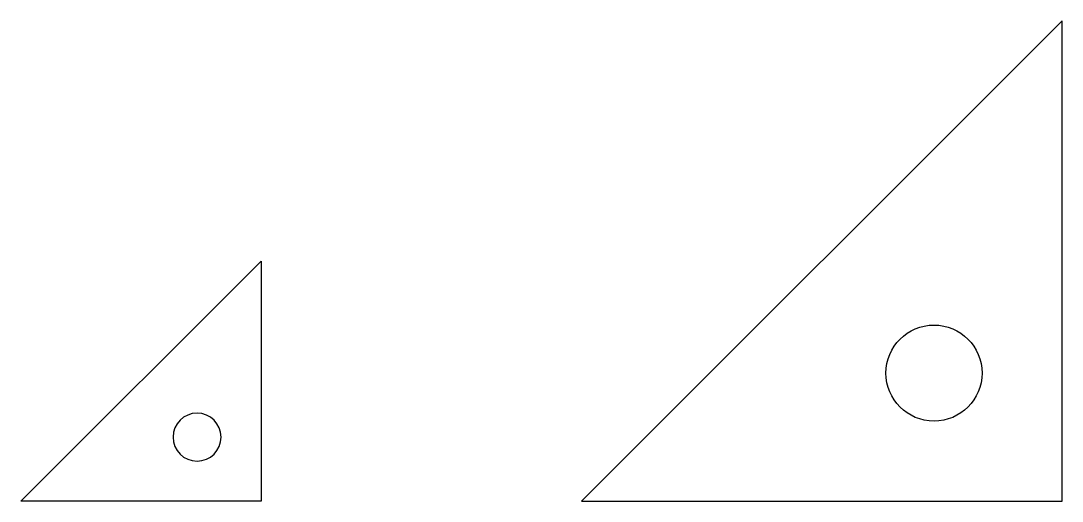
# Model space of a CAD drawing. Header units: metres. Extents: x -30 to 100, y 0 to 60.
import ezdxf

# ---------------------------------------------------------------- set-up
doc = ezdxf.new("R2010")
doc.units = ezdxf.units.M

# ---------------------------------------------------------------- blocks, each defined once
blk = doc.blocks.new('PART', base_point=(10, 10))
blk.add_lwpolyline([(10, 10), (40, 10), (10, 40)], close=True)
blk.add_circle((18, 18), 3)

msp = doc.modelspace()

# ---------------------------------------------------------------- block references
at = {"xscale": 2, "yscale": 2, "rotation": 90}
msp.add_blockref('PART', (100, 0), dxfattribs=at)
at = {"xscale": -1}
msp.add_blockref('PART', (0, 0), dxfattribs=at)

doc.saveas('drawing.dxf')
